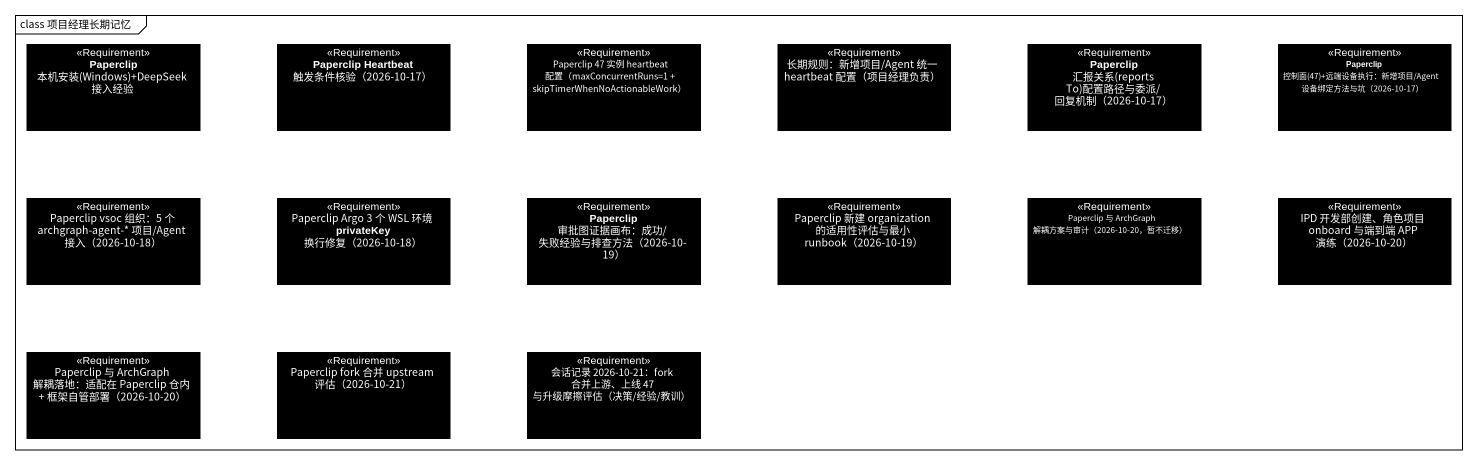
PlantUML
@startuml
mainframe class 项目经理长期记忆
hide circle
hide empty members
class "Paperclip 本机安装(Windows)+DeepSeek 接入经验" as Paperclip_本机安装_Windows <<Requirement>> #000000
class "Paperclip Heartbeat 触发条件核验（2026-10-17）" as Paperclip_Heartbeat_触发条件核验 <<Requirement>> #000000
class "Paperclip 47 实例 heartbeat 配置（maxConcurrentRuns=1 + skipTimerWhenNoActionableWork）" as Paperclip_47_实例_heartbeat <<Requirement>> #000000
class "长期规则：新增项目/Agent 统一 heartbeat 配置（项目经理负责）" as 长期规则_新增项目_Agent_统一 <<Requirement>> #000000
class "Paperclip 汇报关系(reportsTo)配置路径与委派/回复机制（2026-10-17）" as Paperclip_汇报关系_reportsTo <<Requirement>> #000000
class "Paperclip 控制面(47)+远端设备执行：新增项目/Agent 设备绑定方法与坑（2026-10-17）" as Paperclip_控制面_47_远端设备执行 <<Requirement>> #000000
class "Paperclip vsoc 组织：5 个 archgraph-agent-* 项目/Agent 接入（2026-10-18）" as Paperclip_vsoc_组织_5_个 <<Requirement>> #000000
class "Paperclip Argo 3 个 WSL 环境 privateKey 换行修复（2026-10-18）" as Paperclip_Argo_3_个_WSL_环境 <<Requirement>> #000000
class "Paperclip 审批图证据画布：成功/失败经验与排查方法（2026-10-19）" as Paperclip_审批图证据画布_成功 <<Requirement>> #000000
class "Paperclip 新建 organization 的适用性评估与最小 runbook（2026-10-19）" as Paperclip_新建_organization <<Requirement>> #000000
class "Paperclip 与 ArchGraph 解耦方案与审计（2026-10-20，暂不迁移）" as Paperclip_与_ArchGraph <<Requirement>> #000000
class "IPD 开发部创建、角色项目 onboard 与端到端 APP 演练（2026-10-20）" as IPD_开发部创建_角色项目_onboard_与端到端 <<Requirement>> #000000
class "Paperclip 与 ArchGraph 解耦落地：适配在 Paperclip 仓内 + 框架自管部署（2026-10-20）" as Paperclip_与_ArchGraph_解耦落地 <<Requirement>> #000000
class "Paperclip fork 合并 upstream 评估（2026-10-21）" as Paperclip_fork_合并_upstream <<Requirement>> #000000
class "会话记录 2026-10-21：fork 合并上游、上线 47 与升级摩擦评估（决策/经验/教训）" as 会话记录_2026_10_21_fork_合并上游 <<Requirement>> #000000
@enduml
